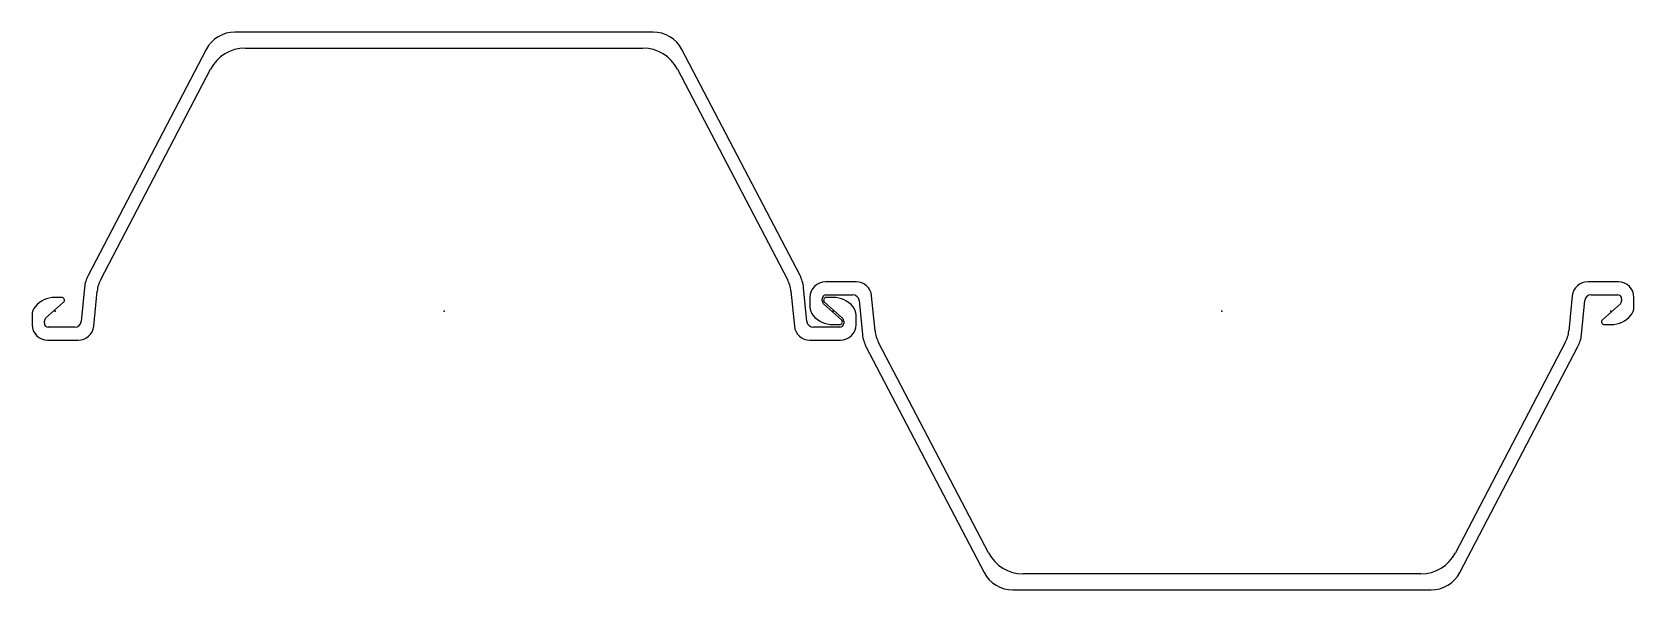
# Model space of a CAD drawing. Extents: x -18 to 1218, y -215 to 215.
import ezdxf

# ---------------------------------------------------------------- set-up
doc = ezdxf.new("R2010")
doc.units = 0
doc.header["$MEASUREMENT"] = 0
doc.layers.get('0').update_dxf_attribs({"color": 5, "linetype": 'CONTINUOUS'})

msp = doc.modelspace()

# ---------------------------------------------------------------- linework, layer by layer
at = {"linetype": 'Continuous'}
for p, q in [((461.26981, 215), (138.73019, 215)), ((116.57534, 201.58284), (25.45, 27.28451)), ((146.55856, 202.60001), (453.44144, 202.60001)), ((574.54999, 27.28451), (483.42465, 201.58284)), ((35.20955, 24.36383), (119.97251, 186.49898)), ((480.0275, 186.49898), (564.79047, 24.36383)), ((22.72893, 18.18926), (20.11025, -7.99752)), ((29.79105, -11.6946), (32.48878, 15.27009)), ((567.51123, 15.27009), (570.20892, -11.6946)), ((579.88977, -7.99752), (577.27106, 18.18926)), ((617.85065, 22.5), (594.25, 22.5)), ((594.75, 12.5), (615.13507, 12.5)), ((1205.75, 22.5), (1182.14929, 22.5)), ((1184.86499, 12.5), (1205.25, 12.5)), ((-7.25702, -5.63622), (6.54478, 6.78687)), ((5.11979, 10.5), (-0.07918, 10.5)), ((582.25, 10.5), (582.25, 3.09)), ((591.75, 7.86598), (591.75, 9.5)), ((606.5448, -6.78687), (592.74298, 5.63622)), ((593.4552, 6.78687), (607.25702, -5.63622)), ((600.07916, 10.5), (594.88019, 10.5)), ((620.11023, 7.99752), (622.72894, -18.18926)), ((632.48877, -15.27009), (629.79108, 11.6946)), ((1170.20898, 11.6946), (1167.51123, -15.27009)), ((1177.27112, -18.18926), (1179.88977, 7.99752)), ((1207.25708, 5.63622), (1193.4552, -6.78687)), ((1208.25, 9.5), (1208.25, 7.86598)), ((1217.75, 3.09), (1217.75, 10.5)), ((-17.75, -3.09), (-17.75, -10.5)), ((-8.25, -9.5), (-8.25, -7.86598)), ((599.92084, -10.5), (605.11981, -10.5)), ((608.25, -7.86598), (608.25, -9.5)), ((617.75, -10.5), (617.75, -3.09)), ((1194.88025, -10.5), (1200.07922, -10.5)), ((-5.75, -22.5), (17.85066, -22.5)), ((15.13506, -12.5), (-5.25, -12.5)), ((582.14935, -22.5), (605.75, -22.5)), ((605.25, -12.5), (584.86493, -12.5)), ((719.97253, -186.49898), (635.20953, -24.36383)), ((1164.79041, -24.36383), (1080.02747, -186.49898)), ((625.45001, -27.28451), (716.57532, -201.58284)), ((1083.42468, -201.58284), (1174.55005, -27.28451)), ((1053.44141, -202.60001), (746.55859, -202.60001)), ((738.73022, -215), (1061.26978, -215))]:
    msp.add_line(p, q, dxfattribs=at)
for centre, radius, start, end in [((138.73019, 190), 25, 90, 152.39886), ((461.26981, 190), 25, 27.60115, 90), ((146.55856, 172.60001), 30, 90, 152.3998), ((453.44144, 172.60001), 30, 27.6002, 90), ((47.60485, 15.70167), 25, 152.39887, 174.28941), ((552.39514, 15.70167), 25, 5.7106, 27.60115), ((57.3646, 12.78134), 25, 152.39979, 174.28674), ((542.63538, 12.78134), 25, 5.71325, 27.60016), ((594.25, 10.5), 12, 90, 180), ((594.75, 9.5), 3, 90, 180), ((615.13507, 7.5), 5, 5.71062, 90), ((617.85065, 10.5), 12, 5.71324, 90), ((1182.14929, 10.5), 12, 90, 174.2867), ((1184.86499, 7.5), 5, 90, 174.28945), ((1205.25, 9.5), 3, 0, 90), ((1205.75, 10.5), 12, 0, 90), ((-7.75, -3.0845), 10, 140.17462, 180.03151), ((-0.07918, -9.5), 20, 90, 140.13357), ((5.11979, 8.37), 2.13, 311.99056, 90), ((592.25, 3.0845), 10, 179.96849, 219.82541), ((594.75, 7.86598), 3, 180, 228.00951), ((594.88019, 8.37), 2.13, 90, 228.00943), ((600.07916, -9.5), 20, 39.8664, 90), ((607.75, -3.0845), 10, 359.96849, 39.82541), ((1205.25, 7.86598), 3, 311.99135, 0), ((1207.75, 3.0845), 10, 320.17482, 0.03151), ((-5.75, -10.5), 12, 180, 270), ((-5.25, -7.86598), 3, 131.99056, 180), ((-5.25, -9.5), 3, 180, 270), ((15.13506, -7.5), 5, 270, 354.28941), ((17.85066, -10.5), 12, 270, 354.28674), ((582.14935, -10.5), 12, 185.71324, 270), ((584.86493, -7.5), 5, 185.71062, 270), ((599.92084, 9.5), 20, 219.8664, 270), ((605.11981, -8.37), 2.13, 270, 48.00943), ((605.25, -9.5), 3, 270, 0), ((605.75, -10.5), 12, 270, 0), ((605.25, -7.86598), 3, 0, 48.00951), ((1194.88025, -8.37), 2.13, 131.99179, 270), ((1200.07922, 9.5), 20, 270, 320.1336), ((647.60486, -15.70167), 25, 185.7106, 207.60115), ((657.36462, -12.78134), 25, 185.71325, 207.60016), ((1142.63538, -12.78134), 25, 332.39977, 354.28675), ((1152.39514, -15.70167), 25, 332.39892, 354.28942), ((746.55859, -172.60001), 30, 207.6002, 270), ((1053.44141, -172.60001), 30, 270, 332.3998), ((738.73022, -190), 25, 207.60109, 270), ((1061.26978, -190), 25, 270, 332.39891)]:
    msp.add_arc(centre, radius, start, end, dxfattribs=at)
for p in [(0, 0), (300, 0), (600, 0), (900, 0), (1200, 0)]:
    msp.add_point(p, dxfattribs=at)

doc.saveas('drawing.dxf')
